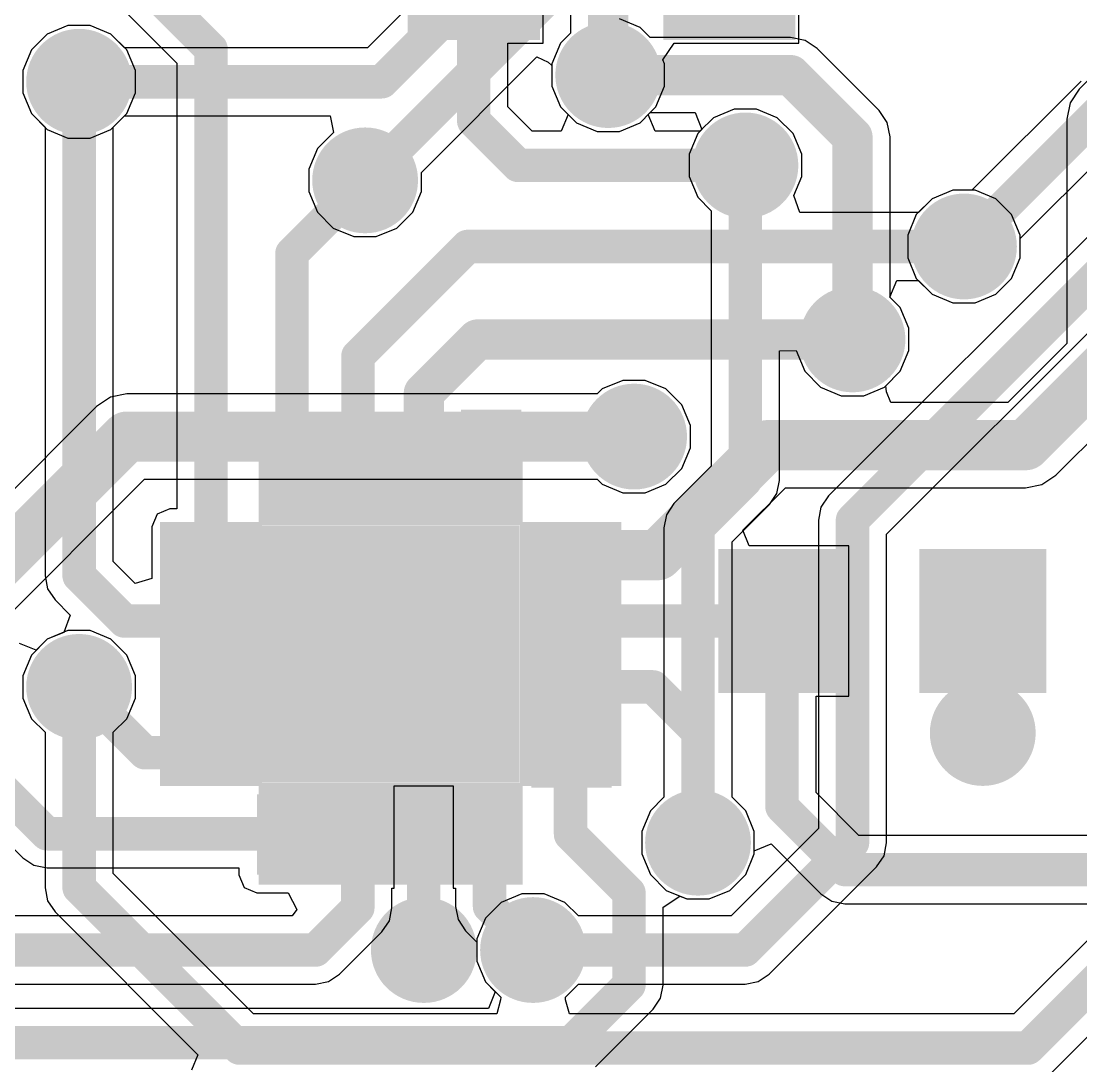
# Model space of a CAD drawing. Header units: millimetres. Extents: x 0 to 1.61, y -0.14 to 2.35.
# Drawn here: x 0.4066 to 0.7232, y 0.4289 to 0.7411 of the extents above; entities that cross this region are included whole.
import ezdxf

# ---------------------------------------------------------------- set-up
doc = ezdxf.new("R2010")
doc.units = ezdxf.units.MM
doc.header["$MEASUREMENT"] = 0
for name, color, linetype in [('BottomLayer', 5, 'Continuous'), ('BottomPaste', 16, 'Continuous'), ('BottomSolder', 6, 'Continuous'), ('TopLayer', 1, 'Continuous'), ('TopSolder', 216, 'Continuous'), ('ViaHoleLayer', 16, 'Continuous')]:
    doc.layers.add(name, color=color, linetype=linetype)

# ---------------------------------------------------------------- blocks, each defined once
blk = doc.blocks.new('SOT_363_B_1')
at = {"layer": 'BottomLayer'}
for points in [[(-0.05393705, 0.0177165), (-0.05393705, 0.0334645), (-0.02244095, 0.0334645), (-0.02244095, 0.0177165)], [(0.02244095, 0.0177165), (0.02244095, 0.0334645), (0.05393705, 0.0334645), (0.05393705, 0.0177165)], [(-0.05393705, -0.007873999999999999), (-0.05393705, 0.007874), (-0.02244095, 0.007873999999999999), (-0.02244095, -0.007874)], [(0.02244095, -0.007874099999999998), (0.02244095, 0.007873900000000001), (0.05393705, 0.007873899999999998), (0.05393705, -0.007874100000000002)], [(-0.05393705, -0.0334646), (-0.05393705, -0.0177166), (-0.02244095, -0.0177166), (-0.02244095, -0.0334646)], [(0.02244095, -0.0334646), (0.02244095, -0.0177166), (0.05393705, -0.0177166), (0.05393705, -0.0334646)]]:
    blk.add_hatch(color=5, dxfattribs=at).paths.add_polyline_path(points)
at = {"layer": 'BottomPaste'}
for points in [[(-0.05393705, 0.0177165), (-0.05393705, 0.0334645), (-0.02244095, 0.0334645), (-0.02244095, 0.0177165)], [(0.02244095, 0.0177165), (0.02244095, 0.0334645), (0.05393705, 0.0334645), (0.05393705, 0.0177165)], [(-0.05393705, -0.007873999999999999), (-0.05393705, 0.007874), (-0.02244095, 0.007873999999999999), (-0.02244095, -0.007874)], [(0.02244095, -0.007874099999999998), (0.02244095, 0.007873900000000001), (0.05393705, 0.007873899999999998), (0.05393705, -0.007874100000000002)], [(-0.05393705, -0.0334646), (-0.05393705, -0.0177166), (-0.02244095, -0.0177166), (-0.02244095, -0.0334646)], [(0.02244095, -0.0334646), (0.02244095, -0.0177166), (0.05393705, -0.0177166), (0.05393705, -0.0334646)]]:
    blk.add_hatch(color=16, dxfattribs=at).paths.add_polyline_path(points)
at = {"layer": 'BottomSolder'}
for points in [[(-0.05793705, 0.0137165), (-0.05793705, 0.0374645), (-0.01844095, 0.0374645), (-0.01844095, 0.0137165)], [(0.01844095, 0.0137165), (0.01844095, 0.0374645), (0.05793705, 0.0374645), (0.05793705, 0.0137165)], [(-0.05793705, -0.011874), (-0.05793705, 0.011874), (-0.01844095, 0.011874), (-0.01844095, -0.011874)], [(0.01844095, -0.0118741), (0.01844095, 0.0118739), (0.05793705, 0.0118739), (0.05793705, -0.0118741)], [(-0.05793705, -0.0374646), (-0.05793705, -0.0137166), (-0.01844095, -0.0137166), (-0.01844095, -0.0374646)], [(0.01844095, -0.0374646), (0.01844095, -0.0137166), (0.05793705, -0.0137166), (0.05793705, -0.0374646)]]:
    blk.add_hatch(color=6, dxfattribs=at).paths.add_polyline_path(points)
blk = doc.blocks.new('16_MLP__3_3__B_3')
at = {"layer": 'BottomLayer'}
for points in [[(-0.0236219, 0.06496055), (-0.0236219, 0.04251965), (-0.0354329, 0.04251965), (-0.0354329, 0.06496055)], [(-0.003936900000000001, 0.06496055), (-0.003936899999999999, 0.04251965), (-0.0157479, 0.04251965), (-0.0157479, 0.06496055)], [(0.0157482, 0.06496055), (0.0157482, 0.04251965), (0.003937200000000001, 0.04251965), (0.003937199999999999, 0.06496055)], [(0.0354332, 0.06496055), (0.0354332, 0.04251965), (0.0236222, 0.04251965), (0.0236222, 0.06496055)], [(-0.06496055, 0.023622), (-0.06496055, 0.035433), (-0.04251965, 0.035433), (-0.04251965, 0.023622)], [(0.04251975, 0.023622), (0.04251975, 0.035433), (0.06496065, 0.035433), (0.06496065, 0.023622)], [(-0.0344488, -0.0344488), (-0.0344488, 0.0344488), (0.0344488, 0.0344488), (0.0344488, -0.0344488)], [(-0.06496055, 0.003937), (-0.06496055, 0.015748), (-0.04251965, 0.015748), (-0.04251965, 0.003937)], [(0.04251975, 0.003937), (0.04251975, 0.015748), (0.06496065, 0.015748), (0.06496065, 0.003937)], [(-0.06496055, -0.0157481), (-0.06496055, -0.003937099999999999), (-0.04251965, -0.003937100000000001), (-0.04251965, -0.0157481)], [(0.04251975, -0.0157481), (0.04251975, -0.003937099999999999), (0.06496065, -0.003937100000000001), (0.06496065, -0.0157481)], [(-0.06496055, -0.0354331), (-0.06496055, -0.0236221), (-0.04251965, -0.0236221), (-0.04251965, -0.0354331)], [(0.04251975, -0.0354331), (0.04251975, -0.0236221), (0.06496065, -0.0236221), (0.06496065, -0.0354331)], [(-0.0354331, -0.06496065), (-0.0354331, -0.04251975), (-0.0236221, -0.04251975), (-0.0236221, -0.06496065)], [(-0.0157481, -0.06496065), (-0.0157481, -0.04251975), (-0.003937099999999999, -0.04251975), (-0.003937100000000001, -0.06496065)], [(0.003937, -0.06496065), (0.003937, -0.04251975), (0.015748, -0.04251975), (0.015748, -0.06496065)], [(0.023622, -0.06496065), (0.023622, -0.04251975), (0.035433, -0.04251975), (0.035433, -0.06496065)]]:
    blk.add_hatch(color=5, dxfattribs=at).paths.add_polyline_path(points)
at = {"layer": 'BottomPaste'}
for points in [[(-0.0236219, 0.06496055), (-0.0236219, 0.04251965), (-0.0354329, 0.04251965), (-0.0354329, 0.06496055)], [(-0.003936900000000001, 0.06496055), (-0.003936899999999999, 0.04251965), (-0.0157479, 0.04251965), (-0.0157479, 0.06496055)], [(0.0157482, 0.06496055), (0.0157482, 0.04251965), (0.003937200000000001, 0.04251965), (0.003937199999999999, 0.06496055)], [(0.0354332, 0.06496055), (0.0354332, 0.04251965), (0.0236222, 0.04251965), (0.0236222, 0.06496055)], [(-0.06496055, 0.023622), (-0.06496055, 0.035433), (-0.04251965, 0.035433), (-0.04251965, 0.023622)], [(0.04251975, 0.023622), (0.04251975, 0.035433), (0.06496065, 0.035433), (0.06496065, 0.023622)], [(-0.0344488, -0.0344488), (-0.0344488, 0.0344488), (0.0344488, 0.0344488), (0.0344488, -0.0344488)], [(-0.06496055, 0.003937), (-0.06496055, 0.015748), (-0.04251965, 0.015748), (-0.04251965, 0.003937)], [(0.04251975, 0.003937), (0.04251975, 0.015748), (0.06496065, 0.015748), (0.06496065, 0.003937)], [(-0.06496055, -0.0157481), (-0.06496055, -0.003937099999999999), (-0.04251965, -0.003937100000000001), (-0.04251965, -0.0157481)], [(0.04251975, -0.0157481), (0.04251975, -0.003937099999999999), (0.06496065, -0.003937100000000001), (0.06496065, -0.0157481)], [(-0.06496055, -0.0354331), (-0.06496055, -0.0236221), (-0.04251965, -0.0236221), (-0.04251965, -0.0354331)], [(0.04251975, -0.0354331), (0.04251975, -0.0236221), (0.06496065, -0.0236221), (0.06496065, -0.0354331)], [(-0.0354331, -0.06496065), (-0.0354331, -0.04251975), (-0.0236221, -0.04251975), (-0.0236221, -0.06496065)], [(-0.0157481, -0.06496065), (-0.0157481, -0.04251975), (-0.003937099999999999, -0.04251975), (-0.003937100000000001, -0.06496065)], [(0.003937, -0.06496065), (0.003937, -0.04251975), (0.015748, -0.04251975), (0.015748, -0.06496065)], [(0.023622, -0.06496065), (0.023622, -0.04251975), (0.035433, -0.04251975), (0.035433, -0.06496065)]]:
    blk.add_hatch(color=16, dxfattribs=at).paths.add_polyline_path(points)
at = {"layer": 'BottomSolder'}
for points in [[(-0.0196219, 0.06896055), (-0.0196219, 0.03851965), (-0.0394329, 0.03851965), (-0.0394329, 0.06896055)], [(6.309999999999854e-05, 0.06896055), (6.310000000000145e-05, 0.03851965), (-0.0197479, 0.03851965), (-0.0197479, 0.06896055)], [(0.0197482, 0.06896055), (0.0197482, 0.03851965), (-6.279999999999854e-05, 0.03851965), (-6.280000000000146e-05, 0.06896055)], [(0.0394332, 0.06896055), (0.0394332, 0.03851965), (0.0196222, 0.03851965), (0.0196222, 0.06896055)], [(-0.06896055, 0.019622), (-0.06896055, 0.039433), (-0.03851965, 0.039433), (-0.03851965, 0.019622)], [(-0.0384488, -0.0384488), (-0.0384488, 0.0384488), (0.0384488, 0.0384488), (0.0384488, -0.0384488)], [(0.03851975, 0.019622), (0.03851975, 0.039433), (0.06896065, 0.039433), (0.06896065, 0.019622)], [(-0.06896055, -6.299999999999855e-05), (-0.06896055, 0.019748), (-0.03851965, 0.019748), (-0.03851965, -6.300000000000145e-05)], [(0.03851975, -6.299999999999855e-05), (0.03851975, 0.019748), (0.06896065, 0.019748), (0.06896065, -6.300000000000145e-05)], [(-0.06896055, -0.0197481), (-0.06896055, 6.290000000000146e-05), (-0.03851965, 6.289999999999855e-05), (-0.03851965, -0.0197481)], [(0.03851975, -0.0197481), (0.03851975, 6.290000000000146e-05), (0.06896065, 6.289999999999855e-05), (0.06896065, -0.0197481)], [(-0.06896055, -0.0394331), (-0.06896055, -0.0196221), (-0.03851965, -0.0196221), (-0.03851965, -0.0394331)], [(0.03851975, -0.0394331), (0.03851975, -0.0196221), (0.06896065, -0.0196221), (0.06896065, -0.0394331)], [(-0.0394331, -0.06896065), (-0.0394331, -0.03851975), (-0.0196221, -0.03851975), (-0.0196221, -0.06896065)], [(-0.0197481, -0.06896065), (-0.0197481, -0.03851975), (6.290000000000146e-05, -0.03851975), (6.289999999999855e-05, -0.06896065)], [(-6.300000000000145e-05, -0.06896065), (-6.299999999999855e-05, -0.03851975), (0.019748, -0.03851975), (0.019748, -0.06896065)], [(0.019622, -0.06896065), (0.019622, -0.03851975), (0.039433, -0.03851975), (0.039433, -0.06896065)]]:
    blk.add_hatch(color=6, dxfattribs=at).paths.add_polyline_path(points)
blk = doc.blocks.new('R___0603_B_20')
at = {"layer": 'BottomLayer'}
for points in [[(-0.045, -0.0175), (-0.045, 0.0175), (-0.015, 0.0175), (-0.015, -0.0175)], [(0.015, -0.0175), (0.015, 0.0175), (0.045, 0.0175), (0.045, -0.0175)]]:
    blk.add_hatch(color=5, dxfattribs=at).paths.add_polyline_path(points)
at = {"layer": 'BottomPaste'}
for points in [[(-0.045, -0.0175), (-0.045, 0.0175), (-0.015, 0.0175), (-0.015, -0.0175)], [(0.015, -0.0175), (0.015, 0.0175), (0.045, 0.0175), (0.045, -0.0175)]]:
    blk.add_hatch(color=16, dxfattribs=at).paths.add_polyline_path(points)
at = {"layer": 'BottomSolder'}
for points in [[(-0.049, -0.0215), (-0.049, 0.0215), (-0.011, 0.0215), (-0.011, -0.0215)], [(0.011, -0.0215), (0.011, 0.0215), (0.049, 0.0215), (0.049, -0.0215)]]:
    blk.add_hatch(color=6, dxfattribs=at).paths.add_polyline_path(points)

msp = doc.modelspace()

# ---------------------------------------------------------------- hatches: boundary and pattern name
at = {"layer": 'BottomLayer'}
h = msp.add_hatch(color=5, dxfattribs=at)
edge = h.paths.add_edge_path()
edge.add_arc((0.4238666, 0.723), 0.011811, 0, 360)
h = msp.add_hatch(color=5, dxfattribs=at)
edge = h.paths.add_edge_path()
edge.add_arc((0.582, 0.725), 0.011811, 0, 360)
h = msp.add_hatch(color=5, dxfattribs=at)
edge = h.paths.add_edge_path()
edge.add_arc((0.623, 0.698), 0.011811, 0, 360)
h = msp.add_hatch(color=5, dxfattribs=at)
edge = h.paths.add_edge_path()
edge.add_arc((0.5093406, 0.6935379), 0.011811, 0, 360)
h = msp.add_hatch(color=5, dxfattribs=at)
edge = h.paths.add_edge_path()
edge.add_arc((0.6883162, 0.6737791), 0.011811, 0, 360)
h = msp.add_hatch(color=5, dxfattribs=at)
edge = h.paths.add_edge_path()
edge.add_arc((0.655, 0.646), 0.011811, 0, 360)
h = msp.add_hatch(color=5, dxfattribs=at)
edge = h.paths.add_edge_path()
edge.add_arc((0.5897366, 0.6169607), 0.011811, 0, 360)
for points in [[(0.556, 0.6250002), (0.538, 0.6250002), (0.538, 0.594), (0.556, 0.594)], [(0.4750001, 0.5730001), (0.4750001, 0.5900001), (0.4510001, 0.5900001), (0.4510001, 0.5730001)], [(0.5830001, 0.5120001), (0.5830001, 0.5290001), (0.5590001, 0.5290001), (0.5590001, 0.5120001)], [(0.477, 0.486), (0.494, 0.486), (0.494, 0.51), (0.477, 0.51)]]:
    msp.add_hatch(color=5, dxfattribs=at).paths.add_polyline_path(points)
h = msp.add_hatch(color=5, dxfattribs=at)
edge = h.paths.add_edge_path()
edge.add_arc((0.4238666, 0.5421575), 0.011811, 0, 360)
h = msp.add_hatch(color=5, dxfattribs=at)
edge = h.paths.add_edge_path()
edge.add_arc((0.6939371, 0.528378), 0.011811, 0, 360)
h = msp.add_hatch(color=5, dxfattribs=at)
edge = h.paths.add_edge_path()
edge.add_arc((0.6088338, 0.4955961), 0.011811, 0, 360)
h = msp.add_hatch(color=5, dxfattribs=at)
edge = h.paths.add_edge_path()
edge.add_arc((0.5268893, 0.4635193), 0.011811, 0, 360)
h = msp.add_hatch(color=5, dxfattribs=at)
edge = h.paths.add_edge_path()
edge.add_arc((0.5595196, 0.4635193), 0.011811, 0, 360)
at = {"layer": 'BottomSolder'}
h = msp.add_hatch(color=6, dxfattribs=at)
edge = h.paths.add_edge_path()
edge.add_arc((0.4238666, 0.723), 0.015811, 0, 360)
h = msp.add_hatch(color=6, dxfattribs=at)
edge = h.paths.add_edge_path()
edge.add_arc((0.582, 0.725), 0.015811, 0, 360)
h = msp.add_hatch(color=6, dxfattribs=at)
edge = h.paths.add_edge_path()
edge.add_arc((0.623, 0.698), 0.015811, 0, 360)
h = msp.add_hatch(color=6, dxfattribs=at)
edge = h.paths.add_edge_path()
edge.add_arc((0.5093406, 0.6935379), 0.015811, 0, 360)
h = msp.add_hatch(color=6, dxfattribs=at)
edge = h.paths.add_edge_path()
edge.add_arc((0.6883162, 0.6737791), 0.015811, 0, 360)
h = msp.add_hatch(color=6, dxfattribs=at)
edge = h.paths.add_edge_path()
edge.add_arc((0.655, 0.646), 0.015811, 0, 360)
h = msp.add_hatch(color=6, dxfattribs=at)
edge = h.paths.add_edge_path()
edge.add_arc((0.5897366, 0.6169607), 0.015811, 0, 360)
h = msp.add_hatch(color=6, dxfattribs=at)
edge = h.paths.add_edge_path()
edge.add_arc((0.4238666, 0.5421575), 0.015811, 0, 360)
h = msp.add_hatch(color=6, dxfattribs=at)
edge = h.paths.add_edge_path()
edge.add_arc((0.6939371, 0.528378), 0.015811, 0, 360)
h = msp.add_hatch(color=6, dxfattribs=at)
edge = h.paths.add_edge_path()
edge.add_arc((0.6088338, 0.4955961), 0.015811, 0, 360)
h = msp.add_hatch(color=6, dxfattribs=at)
edge = h.paths.add_edge_path()
edge.add_arc((0.5268893, 0.4635193), 0.015811, 0, 360)
h = msp.add_hatch(color=6, dxfattribs=at)
edge = h.paths.add_edge_path()
edge.add_arc((0.5595196, 0.4635193), 0.015811, 0, 360)
at = {"layer": 'TopLayer'}
h = msp.add_hatch(color=1, dxfattribs=at)
edge = h.paths.add_edge_path()
edge.add_arc((0.4238666, 0.723), 0.011811, 0, 360)
h = msp.add_hatch(color=1, dxfattribs=at)
edge = h.paths.add_edge_path()
edge.add_arc((0.582, 0.725), 0.011811, 0, 360)
h = msp.add_hatch(color=1, dxfattribs=at)
edge = h.paths.add_edge_path()
edge.add_arc((0.623, 0.698), 0.011811, 0, 360)
h = msp.add_hatch(color=1, dxfattribs=at)
edge = h.paths.add_edge_path()
edge.add_arc((0.5093406, 0.6935379), 0.011811, 0, 360)
h = msp.add_hatch(color=1, dxfattribs=at)
edge = h.paths.add_edge_path()
edge.add_arc((0.6883162, 0.6737791), 0.011811, 0, 360)
h = msp.add_hatch(color=1, dxfattribs=at)
edge = h.paths.add_edge_path()
edge.add_arc((0.655, 0.646), 0.011811, 0, 360)
h = msp.add_hatch(color=1, dxfattribs=at)
edge = h.paths.add_edge_path()
edge.add_arc((0.5897366, 0.6169607), 0.011811, 0, 360)
h = msp.add_hatch(color=1, dxfattribs=at)
edge = h.paths.add_edge_path()
edge.add_arc((0.4238666, 0.5421575), 0.011811, 0, 360)
h = msp.add_hatch(color=1, dxfattribs=at)
edge = h.paths.add_edge_path()
edge.add_arc((0.6939371, 0.528378), 0.011811, 0, 360)
h = msp.add_hatch(color=1, dxfattribs=at)
edge = h.paths.add_edge_path()
edge.add_arc((0.6088338, 0.4955961), 0.011811, 0, 360)
h = msp.add_hatch(color=1, dxfattribs=at)
edge = h.paths.add_edge_path()
edge.add_arc((0.5268893, 0.4635193), 0.011811, 0, 360)
h = msp.add_hatch(color=1, dxfattribs=at)
edge = h.paths.add_edge_path()
edge.add_arc((0.5595196, 0.4635193), 0.011811, 0, 360)
at = {"layer": 'TopSolder'}
h = msp.add_hatch(color=216, dxfattribs=at)
edge = h.paths.add_edge_path()
edge.add_arc((0.4238666, 0.723), 0.015811, 0, 360)
h = msp.add_hatch(color=216, dxfattribs=at)
edge = h.paths.add_edge_path()
edge.add_arc((0.582, 0.725), 0.015811, 0, 360)
h = msp.add_hatch(color=216, dxfattribs=at)
edge = h.paths.add_edge_path()
edge.add_arc((0.623, 0.698), 0.015811, 0, 360)
h = msp.add_hatch(color=216, dxfattribs=at)
edge = h.paths.add_edge_path()
edge.add_arc((0.5093406, 0.6935379), 0.015811, 0, 360)
h = msp.add_hatch(color=216, dxfattribs=at)
edge = h.paths.add_edge_path()
edge.add_arc((0.6883162, 0.6737791), 0.015811, 0, 360)
h = msp.add_hatch(color=216, dxfattribs=at)
edge = h.paths.add_edge_path()
edge.add_arc((0.655, 0.646), 0.015811, 0, 360)
h = msp.add_hatch(color=216, dxfattribs=at)
edge = h.paths.add_edge_path()
edge.add_arc((0.5897366, 0.6169607), 0.015811, 0, 360)
h = msp.add_hatch(color=216, dxfattribs=at)
edge = h.paths.add_edge_path()
edge.add_arc((0.4238666, 0.5421575), 0.015811, 0, 360)
h = msp.add_hatch(color=216, dxfattribs=at)
edge = h.paths.add_edge_path()
edge.add_arc((0.6939371, 0.528378), 0.015811, 0, 360)
h = msp.add_hatch(color=216, dxfattribs=at)
edge = h.paths.add_edge_path()
edge.add_arc((0.6088338, 0.4955961), 0.015811, 0, 360)
h = msp.add_hatch(color=216, dxfattribs=at)
edge = h.paths.add_edge_path()
edge.add_arc((0.5268893, 0.4635193), 0.015811, 0, 360)
h = msp.add_hatch(color=216, dxfattribs=at)
edge = h.paths.add_edge_path()
edge.add_arc((0.5595196, 0.4635193), 0.015811, 0, 360)
at = {"layer": 'ViaHoleLayer'}
h = msp.add_hatch(color=16, dxfattribs=at)
edge = h.paths.add_edge_path()
edge.add_arc((0.4238666, 0.723), 0.0059055, 0, 360)
h = msp.add_hatch(color=16, dxfattribs=at)
edge = h.paths.add_edge_path()
edge.add_arc((0.582, 0.725), 0.0059055, 0, 360)
h = msp.add_hatch(color=16, dxfattribs=at)
edge = h.paths.add_edge_path()
edge.add_arc((0.623, 0.698), 0.0059055, 0, 360)
h = msp.add_hatch(color=16, dxfattribs=at)
edge = h.paths.add_edge_path()
edge.add_arc((0.5093406, 0.6935379), 0.0059055, 0, 360)
h = msp.add_hatch(color=16, dxfattribs=at)
edge = h.paths.add_edge_path()
edge.add_arc((0.6883162, 0.6737791), 0.0059055, 0, 360)
h = msp.add_hatch(color=16, dxfattribs=at)
edge = h.paths.add_edge_path()
edge.add_arc((0.655, 0.646), 0.0059055, 0, 360)
h = msp.add_hatch(color=16, dxfattribs=at)
edge = h.paths.add_edge_path()
edge.add_arc((0.5897366, 0.6169607), 0.0059055, 0, 360)
h = msp.add_hatch(color=16, dxfattribs=at)
edge = h.paths.add_edge_path()
edge.add_arc((0.4238666, 0.5421575), 0.0059055, 0, 360)
h = msp.add_hatch(color=16, dxfattribs=at)
edge = h.paths.add_edge_path()
edge.add_arc((0.6939371, 0.528378), 0.0059055, 0, 360)
h = msp.add_hatch(color=16, dxfattribs=at)
edge = h.paths.add_edge_path()
edge.add_arc((0.6088338, 0.4955961), 0.0059055, 0, 360)
h = msp.add_hatch(color=16, dxfattribs=at)
edge = h.paths.add_edge_path()
edge.add_arc((0.5268893, 0.4635193), 0.0059055, 0, 360)
h = msp.add_hatch(color=16, dxfattribs=at)
edge = h.paths.add_edge_path()
edge.add_arc((0.5595196, 0.4635193), 0.0059055, 0, 360)

# ---------------------------------------------------------------- linework, layer by layer
at = {"layer": 'BottomLayer'}
for p, q in [((0.3808429, 0.8008041), (0.4531106, 0.7285364)), ((0.562559, 0.7345354), (0.562559, 0.7602834)), ((0.5707451, 0.7619601), (0.5707451, 0.7375193)), ((0.638937, 0.7345354), (0.638937, 0.7617844)), ((0.7475274, 0.7455514), (0.7227866, 0.7208106)), ((0.4205227, 0.739811), (0.414344, 0.7372516)), ((0.4272105, 0.739811), (0.4205227, 0.739811)), ((0.4333892, 0.7372516), (0.4272105, 0.739811)), ((0.414344, 0.7372516), (0.409615, 0.7325226)), ((0.4381182, 0.7325226), (0.4333892, 0.7372516)), ((0.5707451, 0.7375193), (0.5677484, 0.7345226)), ((0.409615, 0.7325226), (0.4070556, 0.7263439)), ((0.4406776, 0.7263439), (0.4381182, 0.7325226)), ((0.5520069, 0.7154941), (0.5520069, 0.7345354)), ((0.5520069, 0.7345354), (0.562559, 0.7345354)), ((0.5677484, 0.7345226), (0.565189, 0.7283439)), ((0.5983175, 0.7295353), (0.6016583, 0.7345354)), ((0.6016583, 0.7345354), (0.638937, 0.7345354)), ((0.4531106, 0.7285364), (0.4531106, 0.5954121)), ((0.598811, 0.7283439), (0.5983175, 0.7295353)), ((0.4070556, 0.7263439), (0.4070556, 0.7196561)), ((0.4406776, 0.7196561), (0.4406776, 0.7263439)), ((0.565189, 0.7283439), (0.565189, 0.7216561)), ((0.598811, 0.7216561), (0.598811, 0.7283439)), ((0.4070556, 0.7196561), (0.409615, 0.7134774)), ((0.4381182, 0.7134774), (0.4406776, 0.7196561)), ((0.565189, 0.7216561), (0.5677484, 0.7154774)), ((0.5962516, 0.7154774), (0.598811, 0.7216561)), ((0.7227866, 0.7208106), (0.7200238, 0.7166759)), ((0.7200238, 0.7166759), (0.7190537, 0.7117986)), ((0.409615, 0.7134774), (0.4136707, 0.7094217)), ((0.4340625, 0.7094217), (0.4381182, 0.7134774)), ((0.5593051, 0.7081959), (0.5520069, 0.7154941)), ((0.5677484, 0.7154774), (0.5700299, 0.7131959)), ((0.5700299, 0.7131959), (0.5679588, 0.7081959)), ((0.5939701, 0.7131959), (0.5962516, 0.7154774)), ((0.5960412, 0.7081959), (0.5939701, 0.7131959)), ((0.6196561, 0.714811), (0.6134774, 0.7122516)), ((0.6263439, 0.714811), (0.6196561, 0.714811)), ((0.6325226, 0.7122516), (0.6263439, 0.714811)), ((0.4136707, 0.7094217), (0.4136707, 0.5753733)), ((0.4340625, 0.5795966), (0.4340625, 0.7094217)), ((0.6134774, 0.7122516), (0.6094217, 0.7081959)), ((0.6372516, 0.7075226), (0.6325226, 0.7122516)), ((0.7190537, 0.7117986), (0.7190537, 0.64476)), ((0.5679588, 0.7081959), (0.5593051, 0.7081959)), ((0.6094217, 0.7081959), (0.5960412, 0.7081959)), ((0.639811, 0.7013439), (0.6372516, 0.7075226)), ((0.639811, 0.6946561), (0.639811, 0.7013439)), ((0.6374577, 0.688975), (0.639811, 0.6946561)), ((0.6849723, 0.6905901), (0.6787936, 0.6880307)), ((0.6916601, 0.6905901), (0.6849723, 0.6905901)), ((0.6978388, 0.6880307), (0.6916601, 0.6905901)), ((0.639282, 0.683975), (0.6374577, 0.688975)), ((0.6787936, 0.6880307), (0.6747379, 0.683975)), ((0.7025678, 0.6833017), (0.6978388, 0.6880307)), ((0.6747379, 0.683975), (0.639282, 0.683975)), ((0.7051272, 0.677123), (0.7025678, 0.6833017)), ((0.7051272, 0.6704352), (0.7051272, 0.677123)), ((0.7025678, 0.6642565), (0.7051272, 0.6704352)), ((0.666191, 0.6585832), (0.6682621, 0.6635832)), ((0.6682621, 0.6635832), (0.6747379, 0.6635832)), ((0.6747379, 0.6635832), (0.6787936, 0.6595275)), ((0.6978388, 0.6595275), (0.7025678, 0.6642565)), ((0.6787936, 0.6595275), (0.6849723, 0.6569681)), ((0.6916601, 0.6569681), (0.6978388, 0.6595275)), ((0.6692516, 0.6555226), (0.666191, 0.6585832)), ((0.6849723, 0.6569681), (0.6916601, 0.6569681)), ((0.671811, 0.6493439), (0.6692516, 0.6555226)), ((0.671811, 0.6426561), (0.671811, 0.6493439)), ((0.7190537, 0.64476), (0.7014403, 0.6271466)), ((0.6692516, 0.6364774), (0.671811, 0.6426561)), ((0.6649208, 0.6321466), (0.6692516, 0.6364774)), ((0.6651282, 0.6303053), (0.6649208, 0.6321466)), ((0.6664537, 0.6271466), (0.6651282, 0.6303053)), ((0.7157314, 0.6053897), (0.7408106, 0.6304689)), ((0.7014403, 0.6271466), (0.6664537, 0.6271466)), ((0.7115967, 0.6026269), (0.7157314, 0.6053897)), ((0.7067194, 0.6016568), (0.7115967, 0.6026269)), ((0.6222549, 0.588962), (0.6349497, 0.6016568)), ((0.6349497, 0.6016568), (0.7067194, 0.6016568)), ((0.4510001, 0.5954121), (0.4471732, 0.593827)), ((0.4531106, 0.5954121), (0.4510001, 0.5954121)), ((0.4471732, 0.593827), (0.4455881, 0.5900001)), ((0.4455881, 0.5900001), (0.4455881, 0.5745312)), ((0.6241684, 0.5843426), (0.6222549, 0.588962)), ((0.6539371, 0.5843426), (0.6241684, 0.5843426)), ((0.6539371, 0.5393426), (0.6539371, 0.5843426)), ((0.4405881, 0.573071), (0.4340625, 0.5795966)), ((0.4136707, 0.5753733), (0.4144468, 0.5714715)), ((0.4455881, 0.5745312), (0.4405881, 0.573071)), ((0.4144468, 0.5714715), (0.416657, 0.5681637)), ((0.416657, 0.5681637), (0.4212328, 0.5635879)), ((0.4212328, 0.5635879), (0.4192912, 0.5584584)), ((0.4192912, 0.5584584), (0.414344, 0.5564091)), ((0.4110481, 0.5531132), (0.4060481, 0.55514)), ((0.414344, 0.5564091), (0.4110481, 0.5531132)), ((0.644133, 0.5105593), (0.644133, 0.5393426)), ((0.644133, 0.5393426), (0.6539371, 0.5393426)), ((0.5180628, 0.4820395), (0.5180628, 0.5125512)), ((0.5180628, 0.5125512), (0.5356219, 0.5125512)), ((0.5356219, 0.5125512), (0.5356219, 0.4820395)), ((0.6569374, 0.4977549), (0.644133, 0.5105593)), ((0.3886426, 0.5094715), (0.4070638, 0.4910503)), ((0.9146973, 0.4977549), (0.6569374, 0.4977549)), ((0.6256448, 0.493138), (0.6306448, 0.4952091)), ((0.6306448, 0.4952091), (0.6455045, 0.4803494)), ((0.4070638, 0.4910503), (0.4103716, 0.4888401)), ((0.6230854, 0.4860735), (0.6256448, 0.4922522)), ((0.6256448, 0.4922522), (0.6256448, 0.493138)), ((0.4103716, 0.4888401), (0.4142734, 0.488064)), ((0.4142734, 0.488064), (0.471588, 0.488064)), ((0.471588, 0.488064), (0.471588, 0.486)), ((0.471588, 0.486), (0.4731731, 0.4821731)), ((0.6183564, 0.4813445), (0.6230854, 0.4860735)), ((0.4731731, 0.4821731), (0.477, 0.480588)), ((0.5173532, 0.4761573), (0.5173532, 0.4820395)), ((0.5173532, 0.4820395), (0.5180628, 0.4820395)), ((0.5356219, 0.4820395), (0.5363315, 0.4820395)), ((0.5363315, 0.4820395), (0.5363315, 0.4765115)), ((0.477, 0.480588), (0.4863767, 0.480588)), ((0.4863767, 0.480588), (0.488908, 0.475588)), ((0.5983834, 0.4763168), (0.6033835, 0.4796577)), ((0.6033835, 0.4796577), (0.6054899, 0.4787851)), ((0.6054899, 0.4787851), (0.6121777, 0.4787851)), ((0.6121777, 0.4787851), (0.6183564, 0.4813445)), ((0.6455045, 0.4803494), (0.6488123, 0.4781392)), ((0.488908, 0.475588), (0.4875325, 0.4737152)), ((0.5165771, 0.4722555), (0.5173532, 0.4761573)), ((0.5363315, 0.4765115), (0.5371076, 0.4726097)), ((0.5983834, 0.453056), (0.5983834, 0.4763168)), ((0.6488123, 0.4781392), (0.6527141, 0.4773631)), ((0.6527141, 0.4773631), (0.9146973, 0.4773631)), ((0.4875325, 0.4737152), (0.4040225, 0.4737152)), ((0.5143669, 0.4689477), (0.5165771, 0.4722555)), ((0.5371076, 0.4726097), (0.5393178, 0.4693019)), ((0.5017289, 0.4563097), (0.5143669, 0.4689477)), ((0.5393178, 0.4693019), (0.5427086, 0.4659111)), ((0.5427086, 0.4659111), (0.5427086, 0.4601754)), ((0.5427086, 0.4601754), (0.545268, 0.4539967)), ((0.4984211, 0.4540995), (0.5017289, 0.4563097)), ((0.3997992, 0.4533234), (0.4945193, 0.4533234)), ((0.4945193, 0.4533234), (0.4984211, 0.4540995)), ((0.545268, 0.4539967), (0.5482406, 0.4510241)), ((0.5976073, 0.4491542), (0.5983834, 0.453056)), ((0.5482406, 0.4510241), (0.5461695, 0.4460241)), ((0.5953971, 0.4458464), (0.5976073, 0.4491542)), ((0.5461695, 0.4460241), (0.3863951, 0.4460241)), ((0.5781693, 0.4286186), (0.5953971, 0.4458464))]:
    msp.add_line(p, q, dxfattribs=at)
for points, const_width in [([(0.3850662, 0.811), (0.4633065, 0.7327597)], 0.01), ([(0.5819606, 0.7250394), (0.5819606, 0.7619606)], 0.012), ([(0.541811, 0.7112708), (0.541811, 0.7474094)], 0.01), ([(0.4633065, 0.5815743), (0.4633065, 0.7327597)], 0.01), ([(0.5819606, 0.7250394), (0.582, 0.725)], 0.012), ([(0.4238666, 0.5753733), (0.4238666, 0.723)], 0.01), ([(0.541811, 0.7112708), (0.5550818, 0.698)], 0.01), ([(0.5550818, 0.698), (0.623, 0.698)], 0.01), ([(0.4874725, 0.6716698), (0.5093406, 0.6935379)], 0.01), ([(0.5072042, 0.6410285), (0.5399548, 0.6737791)], 0.01), ([(0.5399548, 0.6737791), (0.6883162, 0.6737791)], 0.01), ([(0.4874725, 0.6057402), (0.4874725, 0.6716698)], 0.01), ([(0.5268893, 0.6299678), (0.5429215, 0.646)], 0.012), ([(0.5429215, 0.646), (0.655, 0.646)], 0.012), ([(0.7067194, 0.6144017), (0.7317986, 0.6394809)], 0.015), ([(0.5072042, 0.6057869), (0.5072042, 0.6410285)], 0.01), ([(0.5268893, 0.6057869), (0.5268893, 0.6299678)], 0.012), ([(0.548, 0.6169607), (0.5897366, 0.6169607)], 0.015), ([(0.5967965, 0.5815276), (0.6296706, 0.6144017)], 0.015), ([(0.6296706, 0.6144017), (0.7067194, 0.6144017)], 0.015), ([(0.5465276, 0.6095276), (0.5475, 0.6105)], 0.015), ([(0.5268426, 0.6057402), (0.5268893, 0.6057869)], 0.012), ([(0.5071575, 0.6057402), (0.5072042, 0.6057869)], 0.01), ([(0.4632598, 0.5815276), (0.4633065, 0.5815743)], 0.01), ([(0.5707401, 0.5815276), (0.5967965, 0.5815276)], 0.015), ([(0.4238666, 0.5753733), (0.4373973, 0.5618426)], 0.01), ([(0.4373973, 0.5618426), (0.4632598, 0.5618426)], 0.01), ([(0.5707401, 0.5618426), (0.6339371, 0.5618426)], 0.01), ([(0.6339371, 0.506336), (0.6339371, 0.5618426)], 0.01), ([(0.4238666, 0.5421575), (0.4435516, 0.5224725)], 0.01), ([(0.5707401, 0.5421575), (0.5954261, 0.5421575)], 0.01), ([(0.5954261, 0.5421575), (0.6088338, 0.5287498)], 0.01), ([(0.6088338, 0.4955961), (0.6088338, 0.5287498)], 0.01), ([(0.4435516, 0.5224725), (0.4632598, 0.5224725)], 0.01), ([(0.5707401, 0.4980726), (0.5707401, 0.5224725)], 0.01), ([(0.3958522, 0.5166811), (0.4142734, 0.4982599)], 0.01), ([(0.6339371, 0.506336), (0.6527141, 0.487559)], 0.01), ([(0.4142734, 0.4982599), (0.4874723, 0.4982599)], 0.01), ([(0.5071573, 0.4761573), (0.5071573, 0.4982599)], 0.01), ([(0.5268424, 0.4982599), (0.5268659, 0.4982364)], 0.01), ([(0.5268659, 0.4635427), (0.5268659, 0.4982364)], 0.01), ([(0.5465274, 0.4765115), (0.5465274, 0.4982599)], 0.01), ([(0.5707401, 0.4980726), (0.5881875, 0.4806252)], 0.01), ([(0.6527141, 0.487559), (0.9282756, 0.487559)], 0.01), ([(0.5881875, 0.453056), (0.5881875, 0.4806252)], 0.01), ([(0.5465274, 0.4765115), (0.5595196, 0.4635193)], 0.01), ([(0.4945193, 0.4635193), (0.5071573, 0.4761573)], 0.01), ([(0.3997992, 0.4635193), (0.4945193, 0.4635193)], 0.01), ([(0.5268659, 0.4635427), (0.5268893, 0.4635193)], 0.01), ([(0.5709597, 0.4358282), (0.5881875, 0.453056)], 0.01), ([(0.3821718, 0.4358282), (0.5709597, 0.4358282)], 0.01)]:
    msp.add_lwpolyline(points, dxfattribs=dict(at, const_width=const_width))
for points, const_width in [([(0.4608065, 0.7327597, 1), (0.4658065, 0.7327597, 1)], 0.005), ([(0.4608065, 0.7327597, 1), (0.4658065, 0.7327597, 1)], 0.005), ([(0.5789606, 0.7250394, 1), (0.5849606, 0.7250394, 1)], 0.006), ([(0.5789606, 0.7250394, 1), (0.5849606, 0.7250394, 1)], 0.006), ([(0.579, 0.725, 1), (0.585, 0.725, 1)], 0.006), ([(0.4213666, 0.723, 1), (0.4263666, 0.723, 1)], 0.005), ([(0.539311, 0.7112708, 1), (0.544311, 0.7112708, 1)], 0.005), ([(0.539311, 0.7112708, 1), (0.544311, 0.7112708, 1)], 0.005), ([(0.5525818, 0.698, 1), (0.5575818, 0.698, 1)], 0.005), ([(0.5525818, 0.698, 1), (0.5575818, 0.698, 1)], 0.005), ([(0.6205, 0.698, 1), (0.6255, 0.698, 1)], 0.005), ([(0.5068406, 0.6935379, 1), (0.5118406, 0.6935379, 1)], 0.005), ([(0.5374548, 0.6737791, 1), (0.5424548, 0.6737791, 1)], 0.005), ([(0.5374548, 0.6737791, 1), (0.5424548, 0.6737791, 1)], 0.005), ([(0.6858162, 0.6737791, 1), (0.6908162, 0.6737791, 1)], 0.005), ([(0.4849725, 0.6716698, 1), (0.4899725, 0.6716698, 1)], 0.005), ([(0.4849725, 0.6716698, 1), (0.4899725, 0.6716698, 1)], 0.005), ([(0.5399215, 0.646, 1), (0.5459215, 0.646, 1)], 0.006), ([(0.5399215, 0.646, 1), (0.5459215, 0.646, 1)], 0.006), ([(0.652, 0.646, 1), (0.658, 0.646, 1)], 0.006), ([(0.5047042, 0.6410285, 1), (0.5097042, 0.6410285, 1)], 0.005), ([(0.5047042, 0.6410285, 1), (0.5097042, 0.6410285, 1)], 0.005), ([(0.5238893, 0.6299678, 1), (0.5298893, 0.6299678, 1)], 0.006), ([(0.5238893, 0.6299678, 1), (0.5298893, 0.6299678, 1)], 0.006), ([(0.54425, 0.6169607, 1), (0.55175, 0.6169607, 1)], 0.0075), ([(0.5859866, 0.6169607, 1), (0.5934866, 0.6169607, 1)], 0.0075), ([(0.6259206, 0.6144017, 1), (0.6334206, 0.6144017, 1)], 0.0075), ([(0.6259206, 0.6144017, 1), (0.6334206, 0.6144017, 1)], 0.0075), ([(0.7029694, 0.6144017, 1), (0.7104694, 0.6144017, 1)], 0.0075), ([(0.7029694, 0.6144017, 1), (0.7104694, 0.6144017, 1)], 0.0075), ([(0.54375, 0.6105, 1), (0.55125, 0.6105, 1)], 0.0075), ([(0.5427776, 0.6095276, 1), (0.5502776, 0.6095276, 1)], 0.0075), ([(0.5238426, 0.6057402, 1), (0.5298426, 0.6057402, 1)], 0.006), ([(0.5238893, 0.6057869, 1), (0.5298893, 0.6057869, 1)], 0.006), ([(0.5238893, 0.6057869, 1), (0.5298893, 0.6057869, 1)], 0.006), ([(0.4849725, 0.6057402, 1), (0.4899725, 0.6057402, 1)], 0.005), ([(0.5046575, 0.6057402, 1), (0.5096575, 0.6057402, 1)], 0.005), ([(0.5047042, 0.6057869, 1), (0.5097042, 0.6057869, 1)], 0.005), ([(0.5047042, 0.6057869, 1), (0.5097042, 0.6057869, 1)], 0.005), ([(0.4607598, 0.5815276, 1), (0.4657598, 0.5815276, 1)], 0.005), ([(0.4608065, 0.5815743, 1), (0.4658065, 0.5815743, 1)], 0.005), ([(0.4608065, 0.5815743, 1), (0.4658065, 0.5815743, 1)], 0.005), ([(0.5669901, 0.5815276, 1), (0.5744901, 0.5815276, 1)], 0.0075), ([(0.5930465, 0.5815276, 1), (0.6005465, 0.5815276, 1)], 0.0075), ([(0.5930465, 0.5815276, 1), (0.6005465, 0.5815276, 1)], 0.0075), ([(0.4213666, 0.5753733, 1), (0.4263666, 0.5753733, 1)], 0.005), ([(0.4213666, 0.5753733, 1), (0.4263666, 0.5753733, 1)], 0.005), ([(0.4348973, 0.5618426, 1), (0.4398973, 0.5618426, 1)], 0.005), ([(0.4348973, 0.5618426, 1), (0.4398973, 0.5618426, 1)], 0.005), ([(0.4607598, 0.5618426, 1), (0.4657598, 0.5618426, 1)], 0.005), ([(0.5682401, 0.5618426, 1), (0.5732401, 0.5618426, 1)], 0.005), ([(0.6314371, 0.5618426, 1), (0.6364371, 0.5618426, 1)], 0.005), ([(0.6314371, 0.5618426, 1), (0.6364371, 0.5618426, 1)], 0.005), ([(0.4213666, 0.5421575, 1), (0.4263666, 0.5421575, 1)], 0.005), ([(0.5682401, 0.5421575, 1), (0.5732401, 0.5421575, 1)], 0.005), ([(0.5929261, 0.5421575, 1), (0.5979261, 0.5421575, 1)], 0.005), ([(0.5929261, 0.5421575, 1), (0.5979261, 0.5421575, 1)], 0.005), ([(0.6063338, 0.5287498, 1), (0.6113338, 0.5287498, 1)], 0.005), ([(0.6063338, 0.5287498, 1), (0.6113338, 0.5287498, 1)], 0.005), ([(0.4410516, 0.5224725, 1), (0.4460516, 0.5224725, 1)], 0.005), ([(0.4410516, 0.5224725, 1), (0.4460516, 0.5224725, 1)], 0.005), ([(0.4607598, 0.5224725, 1), (0.4657598, 0.5224725, 1)], 0.005), ([(0.5682401, 0.5224725, 1), (0.5732401, 0.5224725, 1)], 0.005), ([(0.6314371, 0.506336, 1), (0.6364371, 0.506336, 1)], 0.005), ([(0.6314371, 0.506336, 1), (0.6364371, 0.506336, 1)], 0.005), ([(0.4117734, 0.4982599, 1), (0.4167734, 0.4982599, 1)], 0.005), ([(0.4117734, 0.4982599, 1), (0.4167734, 0.4982599, 1)], 0.005), ([(0.4849723, 0.4982599, 1), (0.4899723, 0.4982599, 1)], 0.005), ([(0.5046573, 0.4982599, 1), (0.5096573, 0.4982599, 1)], 0.005), ([(0.5243424, 0.4982599, 1), (0.5293424, 0.4982599, 1)], 0.005), ([(0.5243659, 0.4982364, 1), (0.5293659, 0.4982364, 1)], 0.005), ([(0.5243659, 0.4982364, 1), (0.5293659, 0.4982364, 1)], 0.005), ([(0.5440274, 0.4982599, 1), (0.5490274, 0.4982599, 1)], 0.005), ([(0.5682401, 0.4980726, 1), (0.5732401, 0.4980726, 1)], 0.005), ([(0.5682401, 0.4980726, 1), (0.5732401, 0.4980726, 1)], 0.005), ([(0.6063338, 0.4955961, 1), (0.6113338, 0.4955961, 1)], 0.005), ([(0.6502141, 0.487559, 1), (0.6552141, 0.487559, 1)], 0.005), ([(0.6502141, 0.487559, 1), (0.6552141, 0.487559, 1)], 0.005), ([(0.5856875, 0.4806252, 1), (0.5906875, 0.4806252, 1)], 0.005), ([(0.5856875, 0.4806252, 1), (0.5906875, 0.4806252, 1)], 0.005), ([(0.5440274, 0.4765115, 1), (0.5490274, 0.4765115, 1)], 0.005), ([(0.5440274, 0.4765115, 1), (0.5490274, 0.4765115, 1)], 0.005), ([(0.5046573, 0.4761573, 1), (0.5096573, 0.4761573, 1)], 0.005), ([(0.5046573, 0.4761573, 1), (0.5096573, 0.4761573, 1)], 0.005), ([(0.4920193, 0.4635193, 1), (0.4970193, 0.4635193, 1)], 0.005), ([(0.4920193, 0.4635193, 1), (0.4970193, 0.4635193, 1)], 0.005), ([(0.5243659, 0.4635427, 1), (0.5293659, 0.4635427, 1)], 0.005), ([(0.5243659, 0.4635427, 1), (0.5293659, 0.4635427, 1)], 0.005), ([(0.5243893, 0.4635193, 1), (0.5293893, 0.4635193, 1)], 0.005), ([(0.5570196, 0.4635193, 1), (0.5620196, 0.4635193, 1)], 0.005), ([(0.5856875, 0.453056, 1), (0.5906875, 0.453056, 1)], 0.005), ([(0.5856875, 0.453056, 1), (0.5906875, 0.453056, 1)], 0.005), ([(0.5684597, 0.4358282, 1), (0.5734597, 0.4358282, 1)], 0.005), ([(0.5684597, 0.4358282, 1), (0.5734597, 0.4358282, 1)], 0.005)]:
    msp.add_lwpolyline(points, format="xyb", close=True, dxfattribs=dict(at, const_width=const_width))
at = {"layer": 'TopLayer'}
for p, q in [((0.573189, 0.7962858), (0.5100991, 0.7331959)), ((0.5915226, 0.7392516), (0.5853439, 0.741811)), ((0.4205227, 0.739811), (0.414344, 0.7372516)), ((0.4272105, 0.739811), (0.4205227, 0.739811)), ((0.4333892, 0.7372516), (0.4272105, 0.739811)), ((0.5945587, 0.7362155), (0.5915226, 0.7392516)), ((0.414344, 0.7372516), (0.409615, 0.7325226)), ((0.4374449, 0.7331959), (0.4333892, 0.7372516)), ((0.6365196, 0.7362155), (0.5945587, 0.7362155)), ((0.6365201, 0.7362156), (0.6365196, 0.7362155)), ((0.6408121, 0.7353618), (0.6365201, 0.7362156)), ((0.6444507, 0.7329306), (0.6408121, 0.7353618)), ((0.409615, 0.7325226), (0.4070556, 0.7263439)), ((0.5100991, 0.7331959), (0.4374449, 0.7331959)), ((0.6629303, 0.7144509), (0.6444507, 0.7329306)), ((0.5261516, 0.6959297), (0.5606335, 0.7304116)), ((0.5606335, 0.7304116), (0.5640156, 0.7288764)), ((0.5640156, 0.7288764), (0.565189, 0.727896)), ((0.4070556, 0.7263439), (0.4070556, 0.7196561)), ((0.565189, 0.727896), (0.565189, 0.7216561)), ((0.7233275, 0.7232096), (0.690708, 0.6905901)), ((0.4070556, 0.7196561), (0.409615, 0.7134774)), ((0.565189, 0.7216561), (0.5677484, 0.7154774)), ((0.409615, 0.7134774), (0.414344, 0.7087484)), ((0.4333892, 0.7087484), (0.4374449, 0.7128041)), ((0.4374449, 0.7128041), (0.4988586, 0.7128041)), ((0.4988586, 0.7128041), (0.4998532, 0.7078041)), ((0.5677484, 0.7154774), (0.5724774, 0.7107484)), ((0.5915226, 0.7107484), (0.5945587, 0.7137845)), ((0.5945587, 0.7137845), (0.6079392, 0.7137845)), ((0.6079392, 0.7137845), (0.6100103, 0.7087845)), ((0.6629306, 0.7144507), (0.6629303, 0.7144509)), ((0.6653618, 0.7108121), (0.6629306, 0.7144507)), ((0.5724774, 0.7107484), (0.5786561, 0.708189)), ((0.5853439, 0.708189), (0.5915226, 0.7107484)), ((0.6662155, 0.7065201), (0.6653618, 0.7108121)), ((0.414344, 0.7087484), (0.4205227, 0.706189)), ((0.4272105, 0.706189), (0.4333892, 0.7087484)), ((0.499818, 0.7077895), (0.495089, 0.7030605)), ((0.4998532, 0.7078041), (0.499818, 0.7077895)), ((0.5786561, 0.708189), (0.5853439, 0.708189)), ((0.6087484, 0.7075226), (0.606189, 0.7013439)), ((0.6100103, 0.7087845), (0.6087484, 0.7075226)), ((0.6662155, 0.6585587), (0.6662155, 0.7065201)), ((0.4205227, 0.706189), (0.4272105, 0.706189)), ((0.495089, 0.7030605), (0.4925296, 0.6968818)), ((0.7051272, 0.6761709), (0.7347604, 0.7058041)), ((0.606189, 0.7013439), (0.606189, 0.6946561)), ((0.4925296, 0.6968818), (0.4925296, 0.690194)), ((0.5261516, 0.690194), (0.5261516, 0.6959297)), ((0.606189, 0.6946561), (0.6087484, 0.6884774)), ((0.7397904, 0.6912096), (0.6477904, 0.5992096)), ((0.6849723, 0.6905901), (0.6787936, 0.6880307)), ((0.690708, 0.6905901), (0.6849723, 0.6905901)), ((0.4925296, 0.690194), (0.495089, 0.6840153)), ((0.5235922, 0.6840153), (0.5261516, 0.690194)), ((0.6087484, 0.6884774), (0.6128041, 0.6844217)), ((0.6787936, 0.6880307), (0.6740646, 0.6833017)), ((0.6128041, 0.6844217), (0.6128041, 0.6081045)), ((0.495089, 0.6840153), (0.499818, 0.6792863)), ((0.5188632, 0.6792863), (0.5235922, 0.6840153)), ((0.6740646, 0.6833017), (0.6715052, 0.677123)), ((0.499818, 0.6792863), (0.5059967, 0.6767269)), ((0.5126845, 0.6767269), (0.5188632, 0.6792863)), ((0.5059967, 0.6767269), (0.5126845, 0.6767269)), ((0.6715052, 0.677123), (0.6715052, 0.6704352)), ((0.7051272, 0.6704352), (0.7051272, 0.6761709)), ((0.6651959, 0.5877767), (0.7512233, 0.6738041)), ((0.6715052, 0.6704352), (0.6740646, 0.6642565)), ((0.7025678, 0.6642565), (0.7051272, 0.6704352)), ((0.6740646, 0.6642565), (0.6787936, 0.6595275)), ((0.6978388, 0.6595275), (0.7025678, 0.6642565)), ((0.6787936, 0.6595275), (0.6849723, 0.6569681)), ((0.6916601, 0.6569681), (0.6978388, 0.6595275)), ((0.6692516, 0.6555226), (0.6662155, 0.6585587)), ((0.6849723, 0.6569681), (0.6916601, 0.6569681)), ((0.671811, 0.6493439), (0.6692516, 0.6555226)), ((0.671811, 0.6426561), (0.671811, 0.6493439)), ((0.6331959, 0.6426394), (0.638189, 0.642656)), ((0.6331959, 0.6038812), (0.6331959, 0.6426394)), ((0.638189, 0.642656), (0.6407484, 0.6364774)), ((0.6692516, 0.6364774), (0.671811, 0.6426561)), ((0.5863927, 0.6337717), (0.580214, 0.6312123)), ((0.5930805, 0.6337717), (0.5863927, 0.6337717)), ((0.5992592, 0.6312123), (0.5930805, 0.6337717)), ((0.6407484, 0.6364774), (0.6454774, 0.6317484)), ((0.6645226, 0.6317484), (0.6692516, 0.6364774)), ((0.580214, 0.6312123), (0.5787073, 0.6297056)), ((0.6039882, 0.6264833), (0.5992592, 0.6312123)), ((0.6454774, 0.6317484), (0.6516561, 0.629189)), ((0.6583439, 0.629189), (0.6645226, 0.6317484)), ((0.4332407, 0.6287355), (0.429106, 0.6259727)), ((0.438118, 0.6297056), (0.4332407, 0.6287355)), ((0.5787073, 0.6297056), (0.438118, 0.6297056)), ((0.6516561, 0.629189), (0.6583439, 0.629189)), ((0.429106, 0.6259727), (0.3624922, 0.5593589)), ((0.6065476, 0.6203046), (0.6039882, 0.6264833)), ((0.6065476, 0.6136168), (0.6065476, 0.6203046)), ((0.6039882, 0.6074381), (0.6065476, 0.6136168)), ((0.6128041, 0.6081045), (0.6016242, 0.5969246)), ((0.5992592, 0.6027091), (0.6039882, 0.6074381)), ((0.3767833, 0.537602), (0.4433971, 0.6042158)), ((0.4433971, 0.6042158), (0.5787073, 0.6042158)), ((0.5787073, 0.6042158), (0.580214, 0.6027091)), ((0.580214, 0.6027091), (0.5863927, 0.6001497)), ((0.5930805, 0.6001497), (0.5992592, 0.6027091)), ((0.6324198, 0.5999794), (0.6331959, 0.6038812)), ((0.5863927, 0.6001497), (0.5930805, 0.6001497)), ((0.6302096, 0.5966716), (0.6324198, 0.5999794)), ((0.6477904, 0.5992096), (0.6455802, 0.5959018)), ((0.6016242, 0.5969246), (0.599414, 0.5936168)), ((0.6190297, 0.5854917), (0.6302096, 0.5966716)), ((0.6455802, 0.5959018), (0.6448041, 0.592)), ((0.599414, 0.5936168), (0.5986379, 0.589715)), ((0.5986379, 0.589715), (0.5986379, 0.5091744)), ((0.6448041, 0.592), (0.6448041, 0.4998196)), ((0.6651959, 0.4955963), (0.6651959, 0.5877767)), ((0.6190297, 0.5091744), (0.6190297, 0.5854917)), ((0.4205227, 0.5589685), (0.414344, 0.5564091)), ((0.4272105, 0.5589685), (0.4205227, 0.5589685)), ((0.4333892, 0.5564091), (0.4272105, 0.5589685)), ((0.414344, 0.5564091), (0.409615, 0.5516801)), ((0.4381182, 0.5516801), (0.4333892, 0.5564091)), ((0.409615, 0.5516801), (0.4070556, 0.5455014)), ((0.4406776, 0.5455014), (0.4381182, 0.5516801)), ((0.4070556, 0.5455014), (0.4070556, 0.5388136)), ((0.4406776, 0.5388136), (0.4406776, 0.5455014)), ((0.4070556, 0.5388136), (0.409615, 0.5326349)), ((0.4381182, 0.5326349), (0.4406776, 0.5388136)), ((0.409615, 0.5326349), (0.4136707, 0.5285792)), ((0.4340625, 0.5285792), (0.4381182, 0.5326349)), ((0.4136707, 0.5285792), (0.4136707, 0.4821334)), ((0.4340625, 0.4863567), (0.4340625, 0.5285792)), ((0.5986379, 0.5091744), (0.5945822, 0.5051187)), ((0.6230854, 0.5051187), (0.6190297, 0.5091744)), ((0.5945822, 0.5051187), (0.5920228, 0.49894)), ((0.6256448, 0.49894), (0.6230854, 0.5051187)), ((0.7648041, 0.5059928), (0.7032205, 0.4444092)), ((0.5920228, 0.49894), (0.5920228, 0.4922522)), ((0.6448041, 0.4998196), (0.6186997, 0.4737152)), ((0.6256448, 0.4922522), (0.6256448, 0.49894)), ((0.6644198, 0.4916945), (0.6651959, 0.4955963)), ((0.7146534, 0.4270037), (0.7822096, 0.4945599)), ((0.5920228, 0.4922522), (0.5945822, 0.4860735)), ((0.6230854, 0.4860735), (0.6256448, 0.4922522)), ((0.6622096, 0.4883867), (0.6644198, 0.4916945)), ((0.6301326, 0.4563097), (0.6622096, 0.4883867)), ((0.47601, 0.4444092), (0.4340625, 0.4863567)), ((0.5945822, 0.4860735), (0.5993112, 0.4813445)), ((0.6183564, 0.4813445), (0.6230854, 0.4860735)), ((0.4136707, 0.4821334), (0.4144468, 0.4782316)), ((0.4144468, 0.4782316), (0.416657, 0.4749238)), ((0.5561757, 0.4803303), (0.549997, 0.4777709)), ((0.5628635, 0.4803303), (0.5561757, 0.4803303)), ((0.5690422, 0.4777709), (0.5628635, 0.4803303)), ((0.5993112, 0.4813445), (0.6054899, 0.4787851)), ((0.6054899, 0.4787851), (0.6121777, 0.4787851)), ((0.6121777, 0.4787851), (0.6183564, 0.4813445)), ((0.549997, 0.4777709), (0.545268, 0.4730419)), ((0.5730979, 0.4737152), (0.5690422, 0.4777709)), ((0.416657, 0.4749238), (0.4593631, 0.4322177)), ((0.545268, 0.4730419), (0.5427086, 0.4668632)), ((0.6186997, 0.4737152), (0.5730979, 0.4737152)), ((0.5427086, 0.4668632), (0.5427086, 0.4601754)), ((0.5427086, 0.4601754), (0.545268, 0.4539967)), ((0.6268248, 0.4540995), (0.6301326, 0.4563097)), ((0.545268, 0.4539967), (0.5498555, 0.4494092)), ((0.5691837, 0.4494092), (0.5730979, 0.4533234)), ((0.5730979, 0.4533234), (0.622923, 0.4533234)), ((0.622923, 0.4533234), (0.6268248, 0.4540995)), ((0.5498247, 0.4486416), (0.5486607, 0.4444092)), ((0.5498555, 0.4494092), (0.5498247, 0.4486416)), ((0.5692145, 0.4486416), (0.5691837, 0.4494092)), ((0.5703785, 0.4444092), (0.5692145, 0.4486416)), ((0.5486607, 0.4444092), (0.47601, 0.4444092)), ((0.7032205, 0.4444092), (0.5703785, 0.4444092)), ((0.4593631, 0.4322177), (0.4574496, 0.4275983))]:
    msp.add_line(p, q, dxfattribs=at)
for points, const_width in [([(0.5143224, 0.723), (0.59, 0.7986776)], 0.01), ([(0.5093406, 0.6935379), (0.5869936, 0.7711909)], 0.01), ([(0.582, 0.725), (0.6365201, 0.725)], 0.012), ([(0.6365201, 0.725), (0.655, 0.7065201)], 0.012), ([(0.4238666, 0.723), (0.5143224, 0.723)], 0.01), ([(0.6883162, 0.6737791), (0.7305371, 0.716)], 0.01), ([(0.655, 0.646), (0.655, 0.7065201)], 0.012), ([(0.623, 0.6038812), (0.623, 0.698)], 0.01), ([(0.655, 0.592), (0.747, 0.684)], 0.01), ([(0.3677713, 0.546614), (0.438118, 0.6169607)], 0.015), ([(0.438118, 0.6169607), (0.5897366, 0.6169607)], 0.015), ([(0.6088338, 0.589715), (0.623, 0.6038812)], 0.01), ([(0.655, 0.4955963), (0.655, 0.592)], 0.01), ([(0.6088338, 0.4955963), (0.6088338, 0.589715)], 0.01), ([(0.4238666, 0.4821334), (0.4238666, 0.5421575)], 0.01), ([(0.7074438, 0.4342133), (0.775, 0.5017695)], 0.01), ([(0.622923, 0.4635193), (0.655, 0.4955963)], 0.01), ([(0.4238666, 0.4821334), (0.4717867, 0.4342133)], 0.01), ([(0.5595196, 0.4635193), (0.622923, 0.4635193)], 0.01), ([(0.4717867, 0.4342133), (0.7074438, 0.4342133)], 0.01)]:
    msp.add_lwpolyline(points, dxfattribs=dict(at, const_width=const_width))
for points, const_width in [([(0.579, 0.725, 1), (0.585, 0.725, 1)], 0.006), ([(0.6335201, 0.725, 1), (0.6395201, 0.725, 1)], 0.006), ([(0.6335201, 0.725, 1), (0.6395201, 0.725, 1)], 0.006), ([(0.4213666, 0.723, 1), (0.4263666, 0.723, 1)], 0.005), ([(0.5118224, 0.723, 1), (0.5168224, 0.723, 1)], 0.005), ([(0.5118224, 0.723, 1), (0.5168224, 0.723, 1)], 0.005), ([(0.652, 0.7065201, 1), (0.658, 0.7065201, 1)], 0.006), ([(0.652, 0.7065201, 1), (0.658, 0.7065201, 1)], 0.006), ([(0.6205, 0.698, 1), (0.6255, 0.698, 1)], 0.005), ([(0.5068406, 0.6935379, 1), (0.5118406, 0.6935379, 1)], 0.005), ([(0.6858162, 0.6737791, 1), (0.6908162, 0.6737791, 1)], 0.005), ([(0.652, 0.646, 1), (0.658, 0.646, 1)], 0.006), ([(0.434368, 0.6169607, 1), (0.441868, 0.6169607, 1)], 0.0075), ([(0.434368, 0.6169607, 1), (0.441868, 0.6169607, 1)], 0.0075), ([(0.5859866, 0.6169607, 1), (0.5934866, 0.6169607, 1)], 0.0075), ([(0.6205, 0.6038812, 1), (0.6255, 0.6038812, 1)], 0.005), ([(0.6205, 0.6038812, 1), (0.6255, 0.6038812, 1)], 0.005), ([(0.6525, 0.592, 1), (0.6575, 0.592, 1)], 0.005), ([(0.6525, 0.592, 1), (0.6575, 0.592, 1)], 0.005), ([(0.6063338, 0.589715, 1), (0.6113338, 0.589715, 1)], 0.005), ([(0.6063338, 0.589715, 1), (0.6113338, 0.589715, 1)], 0.005), ([(0.4213666, 0.5421575, 1), (0.4263666, 0.5421575, 1)], 0.005), ([(0.6063338, 0.4955963, 1), (0.6113338, 0.4955963, 1)], 0.005), ([(0.6525, 0.4955963, 1), (0.6575, 0.4955963, 1)], 0.005), ([(0.6525, 0.4955963, 1), (0.6575, 0.4955963, 1)], 0.005), ([(0.4213666, 0.4821334, 1), (0.4263666, 0.4821334, 1)], 0.005), ([(0.4213666, 0.4821334, 1), (0.4263666, 0.4821334, 1)], 0.005), ([(0.5570196, 0.4635193, 1), (0.5620196, 0.4635193, 1)], 0.005), ([(0.620423, 0.4635193, 1), (0.625423, 0.4635193, 1)], 0.005), ([(0.620423, 0.4635193, 1), (0.625423, 0.4635193, 1)], 0.005), ([(0.4692867, 0.4342133, 1), (0.4742867, 0.4342133, 1)], 0.005), ([(0.4692867, 0.4342133, 1), (0.4742867, 0.4342133, 1)], 0.005), ([(0.7049438, 0.4342133, 1), (0.7099438, 0.4342133, 1)], 0.005), ([(0.7049438, 0.4342133, 1), (0.7099438, 0.4342133, 1)], 0.005)]:
    msp.add_lwpolyline(points, format="xyb", close=True, dxfattribs=dict(at, const_width=const_width))

# ---------------------------------------------------------------- block references
for name, p in [('SOT_363_B_1', (0.58, 0.773)), ('R___0603_B_20', (0.6639371, 0.5618426))]:
    msp.add_blockref(name, p)
at = {"rotation": 180}
msp.add_blockref('16_MLP__3_3__B_3', (0.517, 0.552), dxfattribs=at)

doc.saveas('drawing.dxf')
